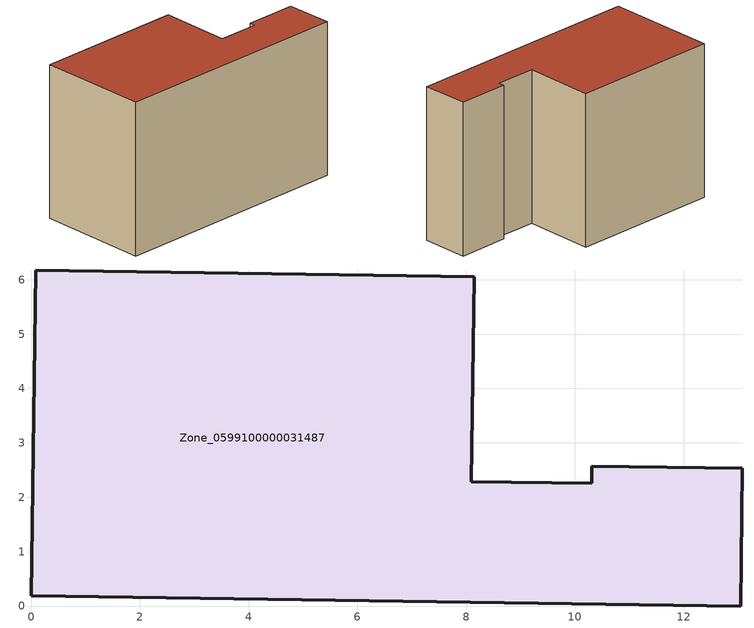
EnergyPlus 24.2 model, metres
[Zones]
Zone_0599100000031487
 floor ground (C_G): 0,0.19 0.09,6.18 8.15,6.06 8.09,2.29 10.31,2.26 10.31,2.57 13.08,2.53 13.05,0 z0
 wall outside (C_F): 0.09,6.18 0,0.19 13.05,0 13.08,2.53 10.31,2.57 10.31,2.26 8.09,2.29 8.15,6.06 0.09,6.18 z0:8.29
 roof outside (C_R): 10.31,2.26 8.09,2.29 8.15,6.06 0.09,6.18 0,0.19 13.05,0 13.08,2.53 10.31,2.57 z8.29
[BUILDING]
Pand.0599100000031487: North Axis=0; Terrain=City; Loads Convergence Tolerance Value=0.04; Temperature Convergence Tolerance Value=0.4; Solar Distribution=FullExterior; Maximum Number of Warmup Days=25; Minimum Number of Warmup Days=1
[Site:Location]
Rotterdam.The.Hague.AP_ZH_NLD Design_Conditions: Latitude=51.96; Longitude=4.45; Time Zone=1; Elevation=-4.5
[SITE:GROUNDTEMPERATURE:BUILDINGSURFACE]
18, 18, 18, 18, 18, 18, 18, 18, 18, 18, 18, 18
[MATERIAL] Thermal Absorptance=0.9; Solar Absorptance=0.7; Visible Absorptance=0.7
Name | Roughness | Thickness | Conductivity | Density | Specific Heat
G.TI.1975-1991 | MediumSmooth | 0.15 | 0.288461 | 540 | 1210
F.TI.1975-1991 | Rough | 0.3 | 0.230769 | 1920 | 840
R.TI.1975-1991 | MediumRough | 0.2 | 0.153846 | 1500 | 1000
[CONSTRUCTION]
C_G: G.TI.1975-1991
C_F: F.TI.1975-1991
C_R: R.TI.1975-1991
[ZONE]
Zone_0599100000031487: Type=1; Multiplier=1; Ceiling Height=Autocalculate; Volume=Autocalculate; Floor Area=autocalculate; Part of Total Floor Area=Yes
[ZONEINFILTRATION:DESIGNFLOWRATE]
Infil_Zone_0599100000031487: Zone or ZoneList or Space or SpaceList=Zone_0599100000031487; Schedule=AlwaysOn; Design Flow Rate Calculation Method=Flow/Area; Flow Rate per Floor Area=0.003; Constant Term Coefficient=1; Temperature Term Coefficient=0; Velocity Term Coefficient=0; Velocity Squared Term Coefficient=0
[HVACTEMPLATE:ZONE:IDEALLOADSAIRSYSTEM]
Zone_0599100000031487: Maximum Heating Supply Air Temperature=50; Minimum Cooling Supply Air Temperature=13; Maximum Heating Supply Air Humidity Ratio=0.0156; Minimum Cooling Supply Air Humidity Ratio=0.0077; Heating Limit=NoLimit; Cooling Limit=NoLimit; Dehumidification Control Type=ConstantSensibleHeatRatio; Cooling Sensible Heat Ratio=0.7; Dehumidification Setpoint=60; Humidification Control Type=None; Humidification Setpoint=30; Outdoor Air Method=None; Outdoor Air Flow Rate per Person=0.00944; Outdoor Air Flow Rate per Zone Floor Area=0; Outdoor Air Flow Rate per Zone=0; Demand Controlled Ventilation Type=None; Outdoor Air Economizer Type=NoEconomizer; Heat Recovery Type=None; Sensible Heat Recovery Effectiveness=0.7; Latent Heat Recovery Effectiveness=0.65
[ZONECONTROL:THERMOSTAT]
ThermostatControl_Zone_0599100000031487: Zone or ZoneList=Zone_0599100000031487; Control Type Schedule=DualSetpointControlType; Control 1=Thermostat_Zone_0599100000031487; Temperature Difference Between Cutout And Setpoint=0
[THERMOSTATSETPOINT:DUALSETPOINT]
Thermostat_Zone_0599100000031487: Heating Setpoint Temperature Schedule=HeatingSetpoint_Zone_0599100000031487; Cooling Setpoint Temperature Schedule=CoolingSetpoint_Zone_0599100000031487
[SCHEDULE:COMPACT]
HeatingSetpoint_Zone_0599100000031487: Through: 12/31, For: AllDays, Until: 24:00, 21
CoolingSetpoint_Zone_0599100000031487: Through: 12/31, For: AllDays, Until: 24:00, 24
DualSetpointControlType: Through: 12/31, For: AllDays, Until: 24:00, 4
AlwaysOn: Through: 12/31, For: AllDays, Until: 24:00, 1
